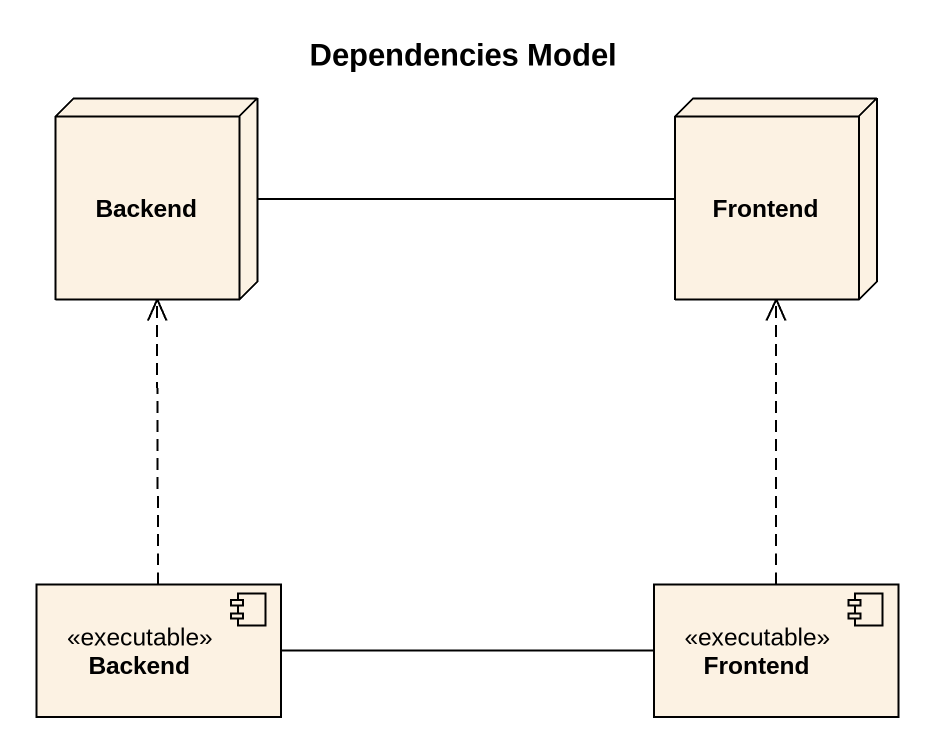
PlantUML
@startuml
title Dependencies Model
node Backend
node Frontend
component "Backend" as Backend_2 <<executable>>
component "Frontend" as Frontend_2 <<executable>>
Frontend -left- Backend
Backend_2 .up.> Backend
Frontend_2 .up.> Frontend
Frontend_2 -left- Backend_2
@enduml
